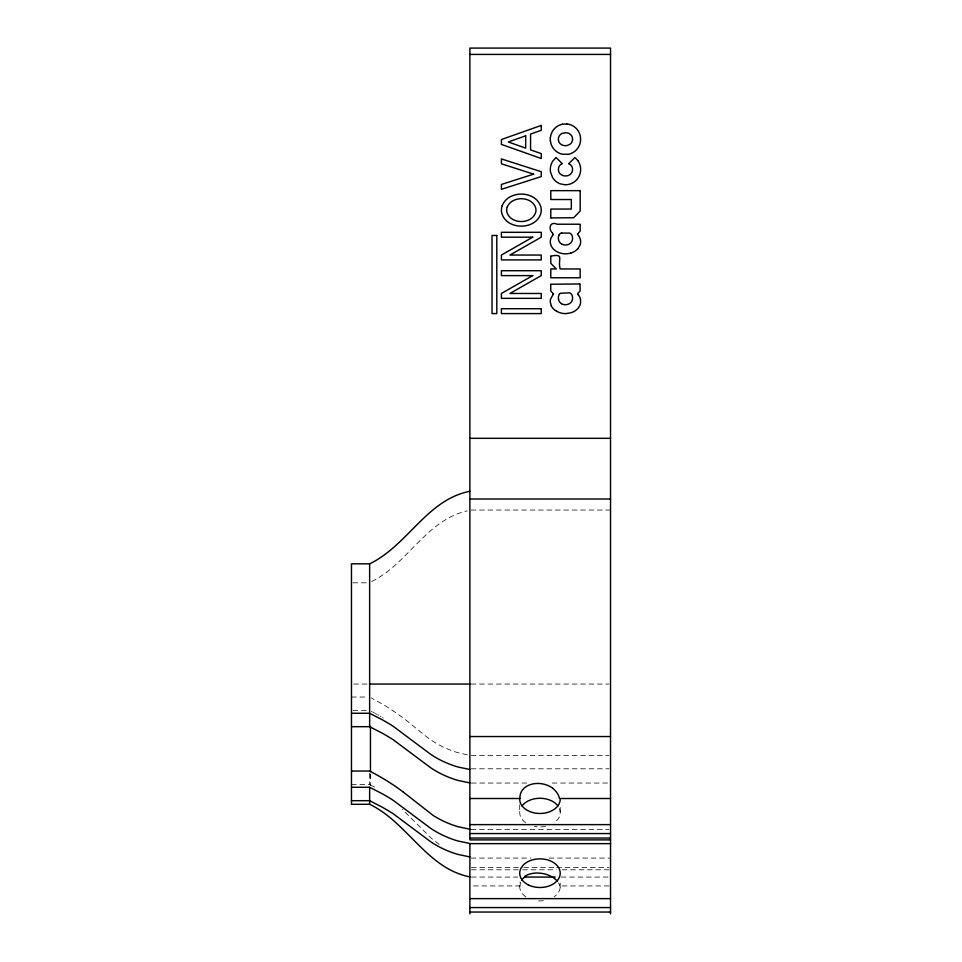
<?xml version="1.0" encoding="UTF-8"?>
<svg xmlns="http://www.w3.org/2000/svg" width="962" height="962" viewBox="0 0 962 962"><rect width="100%" height="100%" fill="white"/><g stroke="black" fill="none" stroke-linecap="round" stroke-linejoin="round"><path stroke-width="0.72" stroke-dasharray="4.81 3.61" d="M370.454 778.186L370.454 774.157M525.805 896.837A20.25 14.322 0 0 1 519.708 886.603L519.708 882.13M560.185 887.337L560.197 883.092M519.708 886.555L519.733 885.942L471.356 885.942M371.669 581.565C407.936 563.612 426.262 520.069 467.267 510.882M471.164 510.04L610.533 510.04M352.934 582.816L367.532 582.816M353.739 684.054L368.506 684.054M471.164 684.054L609.078 684.054M351.467 697.041L367.532 697.041M352.934 710.461L367.532 710.461M471.164 755.362L609.03 755.362M471.164 768.794L609.03 768.794M471.392 783.044L528.246 783.044M552.176 783.044L609.03 783.044M351.467 784.475L370.454 784.475M471.164 829.376L609.03 829.376M471.164 858.08L531.108 858.08M549.086 858.08L610.533 858.08M471.392 867.411L522.258 867.411M523.749 867.411L555.17 867.411M556.673 867.411L609.03 867.411M471.356 869.792L521.163 869.792M522.631 869.792L556.325 869.792M562.181 869.792L609.066 869.792M471.392 877.067L517.772 877.067M561.159 877.067L609.03 877.067M609.054 885.942L560.197 885.942A20.25 14.322 0 0 1 554.076 896.861M467.291 754.869L457.984 752.693A81.229 57.431 0 0 1 450.709 750.252A88.54 62.602 0 0 1 433.044 741.353L428.306 738.094A146.308 103.451 0 0 1 426.058 736.387L406.71 720.706A247.679 175.132 0 0 0 383.357 704.641L371.272 697.895M371.272 711.315L372.102 711.76M372.919 712.193L374.543 713.082M375.36 713.515L376.972 714.417M377.777 714.862L378.571 715.319M380.17 716.233L380.964 716.69M382.539 717.628L383.321 718.097M439.213 844.395L431.349 838.275L402.224 809.282M560.209 807.407L560.209 812.589M519.708 804.809L519.708 812.589M370.454 774.001L370.454 785.557M369.636 773.304L369.636 784.547M370.454 784.884A247.198 174.795 0 0 1 374.759 787.181M520.202 886.026A20.01 13.624 25.7 0 1 520.731 882.046M559.427 808.645A20.25 14.322 0 0 1 554.28 822.714M545.538 826.358A20.25 14.322 0 0 1 534.391 826.358M525.649 822.714A20.25 14.322 0 0 1 520.49 808.645M543.398 900.709A20.25 14.322 0 0 1 536.459 900.697M558.465 882.839A20.022 12.734 9.3 0 1 559.752 885.942"/><path stroke-width="1.44" d="M550.769 256.337L550.817 263.347L556.289 268.951L550.793 268.951L550.793 277.777L580.158 277.777L580.158 268.951L560.161 268.951C557.443 258.598 564.886 253.643 550.793 256.096M580.182 191.029L580.17 211.039L573.665 217.725L551.142 217.929M550.781 284.223L579.761 283.97M553.282 234.439L552.633 233.237M577.994 248.533L580.086 244.985A9.885 9.885 0 0 0 580.182 238.756L579.16 236.484A15.115 15.115 0 0 0 578.33 235.281L577.392 234.043M553.054 234.716L550.961 238.107A9.921 9.921 0 0 0 551.07 245.575L551.418 246.296A13.276 13.276 0 0 0 557.335 251.888L558.056 252.26A17.965 17.965 0 0 0 567.207 253.752L568.001 253.655A19.974 19.974 0 0 0 570.803 253.054M553.186 294.3L550.48 299.386A9.115 9.115 0 0 0 550.3 302.152L551.298 305.772M552.982 294.528L553.559 293.867L551.935 292.232A22.463 22.463 0 0 0 551.382 291.714A1.912 1.912 0 0 1 550.745 290.247L550.769 284.439M577.657 233.862L580.158 231.229L580.158 224.338M568.782 163.66L574.915 157.503L577.873 160.606M577.657 293.602L580.146 290.921L579.966 283.982M562.169 163.648L556.084 157.479L552.693 161.195A15.56 15.56 0 0 0 550.517 172.138L552.741 177.862A15.464 15.464 0 0 0 560.209 183.838L565.019 184.788A15.2 15.2 0 0 0 579.617 175.036A15.5 15.5 0 0 0 577.885 160.594M469.889 876.899C426.851 868.433 407.623 822.546 369.636 804.292L351.467 804.292L351.467 563.828L369.636 563.828C407.635 545.61 426.827 499.603 469.889 491.293M561.856 163.817L560.642 164.598A6.037 6.037 0 0 0 558.633 167.629L558.381 170.058A6.229 6.229 0 0 0 562.698 175.409M570.803 253.054L572.546 252.441A14.538 14.538 0 0 0 578.006 248.545M469.889 54.425L610.533 54.425M580.182 190.644L550.805 190.644L550.805 199.519L571.332 199.519L571.332 209.055L550.793 209.055L550.793 217.929M579.569 224.23L557.166 224.23C549.915 220.767 548.087 229.1 552.38 232.972M469.889 438.323L610.533 438.323M610.533 499.001L469.889 499.001M369.636 684.054L469.889 684.054M351.467 713.263L369.636 713.263L382.022 719.648A204.485 144.601 0 0 1 393.133 726.262L430.279 754.016A89.286 63.143 0 0 0 448.496 763.72A82.756 58.514 0 0 0 458.152 767.039L469.889 769.492M351.467 726.683L369.636 726.683L382.022 733.068A204.485 144.601 0 0 1 393.133 739.694L430.279 767.448A89.286 63.143 0 0 0 448.496 777.14A82.756 58.514 0 0 0 458.152 780.459L469.889 782.924M469.889 736.543L610.533 736.543M351.467 771.043L370.454 771.043M351.467 787.265L369.636 787.265L382.022 793.65A204.461 144.577 0 0 1 393.133 800.276L430.279 828.029A89.286 63.131 0 0 0 449.747 838.215A82.756 58.514 0 0 0 458.152 841.041L469.889 843.506L469.889 913.9M469.889 798.508L519.733 798.508L519.708 799.169A20.25 14.322 0 0 0 540.428 813.479A20.25 14.322 0 0 0 560.197 798.508L610.533 798.508M351.467 800.697L369.636 800.685L382.022 807.07A204.461 144.577 0 0 1 393.133 813.696L430.279 841.449A89.286 63.131 0 0 0 449.747 851.635A82.756 58.514 0 0 0 458.152 854.472L469.889 856.926M469.889 824.614L610.533 824.614M469.889 833.561L610.533 833.561M469.889 838.034L610.533 838.034M610.533 839.886L469.889 839.886L469.889 48.1L610.533 48.1L610.533 913.9M469.889 843.638L610.533 843.638M525.252 877.067L555.17 877.067M469.889 898.628L610.533 898.628M469.889 907.575L610.533 907.575M469.889 912.048L610.533 912.048M469.889 829.244L457.984 826.707A81.229 57.431 0 0 1 449.519 823.797A88.54 62.602 0 0 1 433.044 815.355L403.27 792.075M562.686 175.481L563.516 175.709A8.309 8.309 0 0 0 569.215 175.084A6.229 6.229 0 0 0 572.534 168.819L572.162 167.196A5.76 5.76 0 0 0 570.694 164.959L569.011 163.817M556.673 311.303L559.199 312.47A17.472 17.472 0 0 0 566.173 313.576L570.694 312.806A14.683 14.683 0 0 0 578.306 308.02A10.45 10.45 0 0 0 578.595 295.106M561.7 244.023L560.714 243.35A6.109 6.109 0 0 1 558.79 240.62L558.501 239.478A6.722 6.722 0 0 1 559.223 234.704M561.519 303.643L560.593 302.982A6.025 6.025 0 0 1 558.778 300.312L558.501 299.206M577.645 294.168L577.934 294.516A11.039 11.039 0 0 1 578.475 295.19M370.454 726.286L370.454 771.813M369.636 563.828L369.636 726.683M369.636 787.265L369.636 804.292M370.454 771.464A247.198 174.795 0 0 1 403.318 792.051M552.922 788.395A20.01 13.215 25 0 1 559.499 798.424M521.981 806.012A20.25 14.322 0 0 1 539.959 798.268A20.25 14.322 0 0 1 557.948 806.012M520.009 798.508A20.022 15.248 11.1 0 1 530.976 784.415A20.022 15.248 11.1 0 1 553.03 788.467M521.608 880.242A20.01 13.624 25.7 0 1 525.36 876.719M524.627 876.478A20.022 12.734 9.3 0 1 557.335 881.252M556.697 311.255A12.494 12.494 0 0 1 551.202 305.82M559.451 294.264A8.069 8.069 0 0 1 560.437 293.242L569.732 292.833L571.212 293.915A5.592 5.592 0 0 1 572.39 296.236L572.57 297.751A8.574 8.574 0 0 1 572.534 298.557A6.626 6.626 0 0 1 571.007 302.369A7.035 7.035 0 0 1 566.822 304.569A7.828 7.828 0 0 1 561.483 303.715M558.573 299.194A6.602 6.602 0 0 1 559.355 294.216M561.7 233.069A30.964 30.964 0 0 0 562.409 233.093L569.841 233.105L571.212 234.175A5.604 5.604 0 0 1 572.39 236.496L572.558 238.023A6.902 6.902 0 0 1 570.935 242.773A6.806 6.806 0 0 1 566.822 244.841A7.876 7.876 0 0 1 561.688 244.059M561.7 233.057A1.936 1.936 0 0 0 560.076 233.718L559.74 234.175A6.157 6.157 0 0 0 559.295 234.74M562.253 124.351A15.296 15.296 0 0 1 566.871 124.122M567.051 123.942A15.212 15.212 0 0 1 580.519 137.65A15.296 15.296 0 0 1 568.614 154.269L562.361 154.221A15.212 15.212 0 0 1 550.408 140.765M550.36 140.765A15.705 15.705 0 0 1 550.36 137.638M550.384 137.65A15.224 15.224 0 0 1 562.421 124.194M572.558 139.37L572.522 139.827A6.073 6.073 0 0 1 570.25 144.108L567.364 145.454A8.478 8.478 0 0 1 562.349 145.094L561.062 144.384A6.097 6.097 0 0 1 558.525 140.632L558.453 140.163A6.926 6.926 0 0 1 558.405 138.612L558.477 138.047A6.241 6.241 0 0 1 561.952 133.477L565.62 132.732A7.624 7.624 0 0 1 569.793 133.958L571.115 135.125A5.64 5.64 0 0 1 572.294 137.253L572.558 139.37M502.176 205.7L501.743 207.203A13.131 13.131 0 0 0 501.743 213.071C506.469 230.495 536.183 230.495 540.921 213.071A13.131 13.131 0 0 0 540.921 207.191C536.267 190.356 508.393 189.682 502.176 205.7M507.251 206.986L506.926 208.057A9.043 9.043 0 0 0 506.926 212.229C510.63 224.663 532.022 224.639 535.726 212.217A9.043 9.043 0 0 0 535.726 208.045C532.082 195.995 512.012 195.599 507.251 206.986M532.707 237.181L501.406 255.05L501.406 259.92L541.245 259.92L541.245 255.05L509.944 255.05L541.245 237.181L541.245 232.311L501.406 232.311L501.406 237.181L532.707 237.181M532.707 275.601L501.406 293.47L501.406 298.352L541.245 298.352L541.245 293.47L509.944 293.47L541.245 275.601L541.245 270.731L501.406 270.731L501.406 275.601L532.707 275.601M541.245 125.433L501.406 139.526L501.406 144.408L541.245 158.502L541.245 153.631L530.567 149.856L530.567 134.079L541.245 130.303L541.245 125.433M525.697 135.81L508.297 141.967L525.697 148.124L525.697 135.81M533.645 174.134L501.406 184.463L501.406 189.334L541.245 176.575L541.245 171.693L501.406 158.934L501.406 163.805L533.645 174.134M496.801 235.462L492.027 235.462L492.027 313.588L496.801 313.588L496.801 235.462M541.245 308.718L501.406 308.718L501.406 313.588L541.245 313.588L541.245 308.718M528.306 884.884A20.25 14.322 0 0 0 560.137 874.458A20.25 14.322 0 0 0 531.457 860.184A20.25 14.322 0 0 0 528.306 884.884"/></g></svg>
